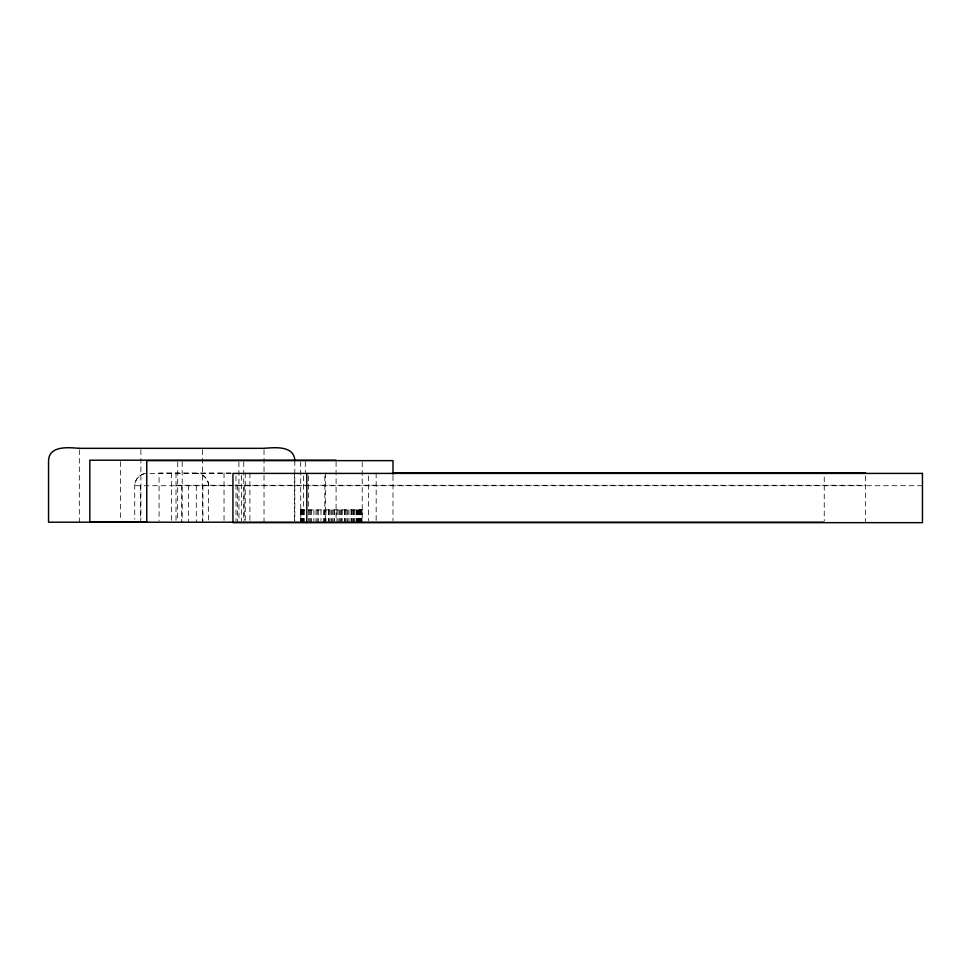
<?xml version="1.0" encoding="UTF-8"?>
<svg xmlns="http://www.w3.org/2000/svg" width="971" height="971" viewBox="0 0 971 971"><rect width="100%" height="100%" fill="white"/><g stroke="black" fill="none" stroke-linecap="round" stroke-linejoin="round"><path stroke-width="0.73" stroke-dasharray="4.86 3.64" d="M231.183 473.411L147.046 473.411C140.467 473.375 134.702 479.14 134.738 485.731L134.738 519.291M230.94 472.962L159.062 472.962L159.062 520.723M176.018 485.269L865.537 485.269M922.45 485.731L134.738 485.731A12.307 12.307 0 0 1 143.866 473.836M300.658 509.896L304.785 509.896M308.013 509.896L362.219 509.896M208.619 485.731C208.656 479.14 202.89 473.375 196.3 473.411A12.307 12.307 0 0 1 208.619 485.731L208.619 520.747M865.537 475.911L865.537 521.755M824.245 477.016L824.245 520.747M393 475.656L393 520.711M376.165 472.962L376.165 520.723M368.373 475.948L368.373 520.723M362.195 462.014L362.219 522.216M361.867 509.896L361.867 520.844M361.734 509.896L361.734 522.216M361.528 509.896L361.528 522.216M361.333 509.896L361.333 522.216M361.176 509.896L361.176 522.216M360.69 509.896L360.69 522.216M360.411 509.896L360.411 522.216M360.144 509.896L360.144 520.844M359.294 509.896L359.294 522.216M359.149 509.896L359.149 522.216M358.578 509.896L358.578 522.216M358.093 509.896L358.093 522.216M357.316 509.896L357.316 522.216M356.733 509.896L356.733 522.216M356.478 509.896L356.478 520.844M354.949 509.896L354.949 522.216M353.966 509.896L353.966 522.216M353.201 509.896L353.201 522.216M352.182 509.896L352.182 522.216M351.332 509.896L351.332 522.216M351.101 509.896L351.101 520.844M349.002 509.896L349.05 522.216M347.812 509.896L347.812 522.216M346.829 509.896L346.829 522.216M345.627 509.896L345.627 522.216M344.571 509.896L344.571 522.216M344.377 509.896L344.377 520.844M341.998 509.896L341.998 520.844M341.853 509.896L341.853 522.216M340.554 509.896L340.554 522.216M339.413 509.896L339.413 522.216M338.102 509.896L338.102 522.216M336.913 509.896L336.913 522.216M336.087 461.698L336.087 520.25M334.242 509.896L334.242 520.844M334 509.896L334 522.216M332.677 509.896L332.677 522.216M331.439 509.896L331.439 522.216M330.128 509.896L330.128 522.216M328.89 509.896L328.89 522.216M328.793 509.896L328.793 520.844M325.977 509.896L325.977 522.216M325.625 472.962L325.625 520.844M324.824 475.948L324.824 522.216M324.715 509.896L324.715 522.216M323.477 509.896L323.477 522.216M320.988 509.896L320.988 520.844M318.318 509.896L318.318 522.216M317.214 509.896L317.214 522.216M316.048 509.896L316.048 522.216M313.9 509.896L313.9 520.844M311.557 509.896L311.557 522.216M310.684 509.896L310.684 522.216M309.676 509.896L309.676 522.216M308.353 475.911L308.353 520.844M305.307 461.698L305.307 472.197M304.275 509.896L304.275 522.216M303.729 509.896L303.595 522.216M303.51 475.948L303.51 520.723M302.782 509.896L302.782 520.844M302.479 509.896L302.479 522.216M302.199 509.896L302.199 522.216M301.702 509.896L301.702 522.216M301.35 509.896L301.532 522.216M301.156 509.896L301.156 522.216M301.022 509.896L301.022 520.844M300.828 509.896L300.767 522.216L300.682 462.014M294.808 460.642L294.808 520.711M294.504 472.962L294.504 521.184M264.027 449.84L264.027 522.216M249.899 472.962L249.899 522.216M245.25 472.962L245.25 522.665M244.194 485.269L244.194 520.298M243.745 461.698L243.745 521.755M241.439 475.402L241.439 520.699M238.902 462.014L238.987 520.723M237.579 485.269L237.579 521.755M235.989 475.948L235.989 520.723M224.034 472.962L224.034 522.216M202.915 485.731L202.915 520.747M202.454 449.84L202.454 522.216M196.3 485.731L196.3 522.216M188.362 485.269L188.362 521.755M182.172 461.698L182.172 521.755M181.723 485.269L181.723 521.755M177.729 462.014L177.632 520.723M176.018 472.962L176.018 520.298M171.369 472.962L171.369 520.723M140.892 449.84L140.892 519.194M140.443 485.731L140.443 522.216M120.61 461.698L120.61 521.755M79.331 449.84L79.331 522.216"/><path stroke-width="1.46" d="M79.137 448.335C68.856 447.51 49.084 445.276 48.55 460.642L48.55 522.216L824.245 522.216M79.331 448.335L264.027 448.335M264.209 448.335C274.49 447.51 294.274 445.276 294.808 460.642M336.087 460.193L89.83 460.193L89.83 521.755L147.41 521.755M392.43 472.962L865.537 472.962M393 474.164L393 460.642L146.755 460.642L146.755 522.216M306.812 473.411L306.812 522.665M922.45 473.411L232.943 473.411L232.943 522.665L922.45 522.665L922.45 473.411"/></g></svg>
